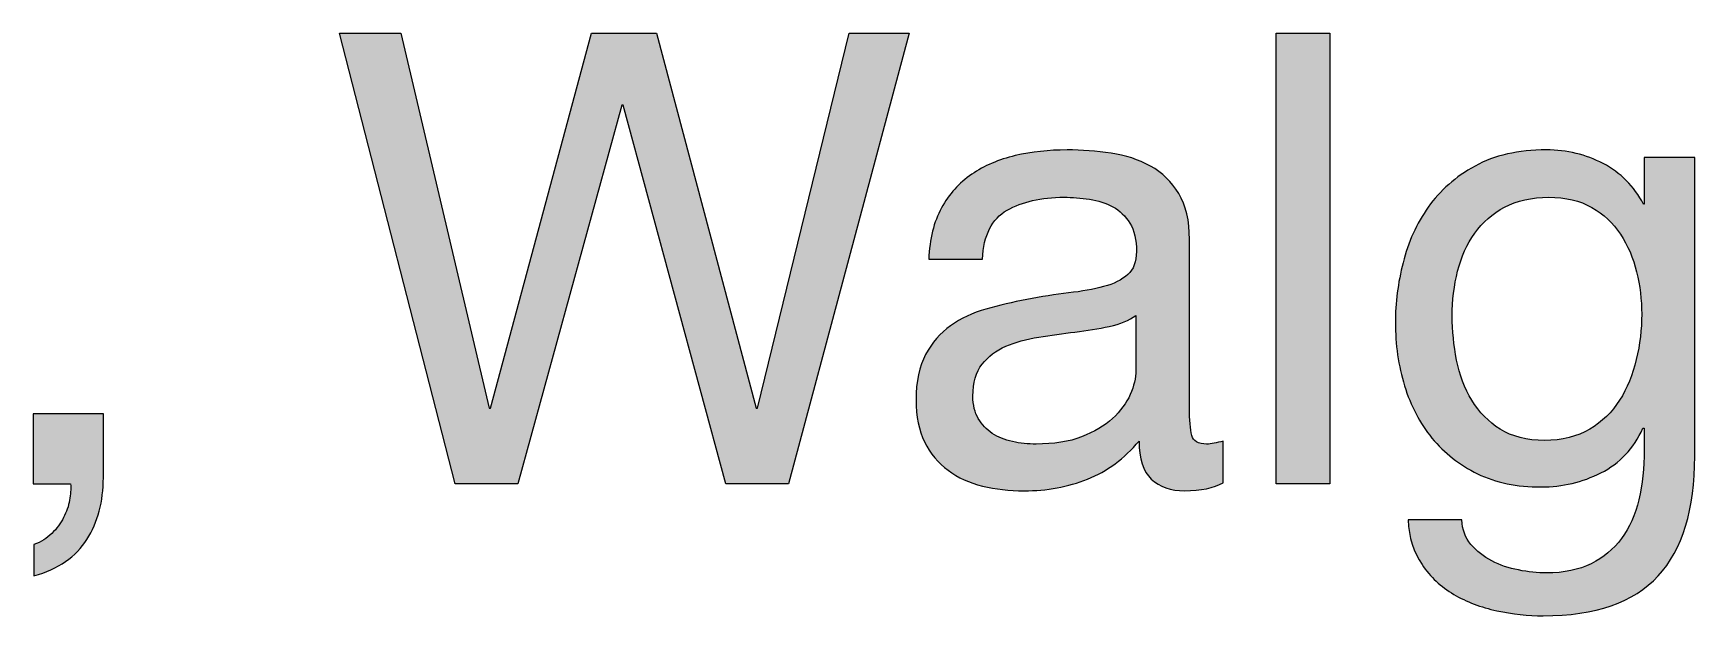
# Paper-space layout 'A1mask' of a CAD drawing. Extents: x 20 to 830, y 20 to 585.
# Drawn here: x 706.19 to 717.03, y 83.68 to 87.48 of the extents above; entities that cross this region are included whole.
import ezdxf
from ezdxf.enums import TextEntityAlignment as Align

# ---------------------------------------------------------------- set-up
doc = ezdxf.new("R2010")
doc.units = 0
doc.layers.get('0').update_dxf_attribs({"linetype": 'CONTINUOUS'})
doc.layers.get('Defpoints').update_dxf_attribs({"linetype": 'CONTINUOUS'})
doc.layers.add('JPP_Mask', color=7, linetype='CONTINUOUS')
doc.styles.add('JPP', font='arial.ttf')

# ---------------------------------------------------------------- blocks, each defined once
blk = doc.blocks.new('A1mask')
at = {"true_color": 0x004a91}
for points in [[(696.905, 72.483), (696.514, 72.483), (695.916, 70.036), (695.908, 70.036), (695.257, 72.483), (694.833, 72.483), (694.174, 70.036), (694.165, 70.036), (693.589, 72.483), (693.189, 72.483), (693.943, 69.541), (694.351, 69.541), (695.03, 72.013), (695.039, 72.013), (695.71, 69.541), (696.118, 69.541)], [(699.649, 72.483), (699.299, 72.483), (699.299, 69.541), (699.649, 69.541)]]:
    blk.add_hatch(color=154, dxfattribs=at).paths.add_polyline_path(points)
h = blk.add_hatch(color=154, dxfattribs=at)
edge = h.paths.add_edge_path()
edge.add_spline(control_points=[(698.734, 70.04), (698.734, 70.04), (698.734, 71.136), (698.734, 71.136), (698.734, 71.259), (698.711, 71.36), (698.664, 71.436)], knot_values=[30, 30, 30, 30, 31, 31, 31, 32, 32, 32, 32], degree=3, periodic=0)
edge.add_spline(control_points=[(698.664, 71.436), (698.617, 71.513), (698.556, 71.573), (698.479, 71.616)], knot_values=[29, 29, 29, 29, 30, 30, 30, 30], degree=3, periodic=0)
edge.add_spline(control_points=[(698.479, 71.616), (698.402, 71.658), (698.316, 71.686), (698.222, 71.7)], knot_values=[28, 28, 28, 28, 29, 29, 29, 29], degree=3, periodic=0)
edge.add_spline(control_points=[(698.222, 71.7), (698.127, 71.714), (698.031, 71.721), (697.935, 71.721)], knot_values=[27, 27, 27, 27, 28, 28, 28, 28], degree=3, periodic=0)
edge.add_spline(control_points=[(697.935, 71.721), (697.817, 71.721), (697.704, 71.708), (697.597, 71.684)], knot_values=[26, 26, 26, 26, 27, 27, 27, 27], degree=3, periodic=0)
edge.add_spline(control_points=[(697.597, 71.684), (697.49, 71.659), (697.395, 71.618), (697.313, 71.562)], knot_values=[25, 25, 25, 25, 26, 26, 26, 26], degree=3, periodic=0)
edge.add_spline(control_points=[(697.313, 71.562), (697.231, 71.506), (697.165, 71.432), (697.116, 71.342)], knot_values=[24, 24, 24, 24, 25, 25, 25, 25], degree=3, periodic=0)
edge.add_spline(control_points=[(697.116, 71.342), (697.066, 71.251), (697.038, 71.14), (697.033, 71.008)], knot_values=[23, 23, 23, 23, 24, 24, 24, 24], degree=3, periodic=0)
edge.add_spline(control_points=[(697.033, 71.008), (697.033, 71.008), (697.383, 71.008), (697.383, 71.008), (697.391, 71.165), (697.445, 71.271), (697.544, 71.327), (697.643, 71.383), (697.766, 71.412), (697.915, 71.412)], knot_values=[20, 20, 20, 20, 21, 21, 21, 22, 22, 22, 23, 23, 23, 23], degree=3, periodic=0)
edge.add_spline(control_points=[(697.915, 71.412), (697.969, 71.412), (698.025, 71.408), (698.082, 71.399)], knot_values=[19, 19, 19, 19, 20, 20, 20, 20], degree=3, periodic=0)
edge.add_spline(control_points=[(698.082, 71.399), (698.137, 71.391), (698.189, 71.375), (698.234, 71.35)], knot_values=[18, 18, 18, 18, 19, 19, 19, 19], degree=3, periodic=0)
edge.add_spline(control_points=[(698.234, 71.35), (698.279, 71.325), (698.316, 71.29), (698.345, 71.243)], knot_values=[17, 17, 17, 17, 18, 18, 18, 18], degree=3, periodic=0)
edge.add_spline(control_points=[(698.345, 71.243), (698.374, 71.196), (698.388, 71.134), (698.388, 71.057)], knot_values=[16, 16, 16, 16, 17, 17, 17, 17], degree=3, periodic=0)
edge.add_spline(control_points=[(698.388, 71.057), (698.388, 70.992), (698.369, 70.941), (698.331, 70.907), (698.292, 70.873), (698.24, 70.846), (698.174, 70.829)], knot_values=[14, 14, 14, 14, 15, 15, 15, 16, 16, 16, 16], degree=3, periodic=0)
edge.add_spline(control_points=[(698.174, 70.829), (698.108, 70.811), (698.032, 70.797), (697.945, 70.788)], knot_values=[13, 13, 13, 13, 14, 14, 14, 14], degree=3, periodic=0)
edge.add_spline(control_points=[(697.945, 70.788), (697.859, 70.778), (697.768, 70.763), (697.672, 70.744)], knot_values=[12, 12, 12, 12, 13, 13, 13, 13], degree=3, periodic=0)
edge.add_spline(control_points=[(697.672, 70.744), (697.581, 70.728), (697.492, 70.707), (697.406, 70.682), (697.319, 70.658), (697.242, 70.621), (697.175, 70.573)], knot_values=[10, 10, 10, 10, 11, 11, 11, 12, 12, 12, 12], degree=3, periodic=0)
edge.add_spline(control_points=[(697.175, 70.573), (697.107, 70.525), (697.054, 70.463), (697.012, 70.386)], knot_values=[9, 9, 9, 9, 10, 10, 10, 10], degree=3, periodic=0)
edge.add_spline(control_points=[(697.012, 70.386), (696.971, 70.309), (696.95, 70.21), (696.95, 70.089)], knot_values=[8, 8, 8, 8, 9, 9, 9, 9], degree=3, periodic=0)
edge.add_spline(control_points=[(696.95, 70.089), (696.95, 69.982), (696.969, 69.891), (697.006, 69.815)], knot_values=[7, 7, 7, 7, 8, 8, 8, 8], degree=3, periodic=0)
edge.add_spline(control_points=[(697.006, 69.815), (697.043, 69.739), (697.094, 69.678), (697.159, 69.63)], knot_values=[6, 6, 6, 6, 7, 7, 7, 7], degree=3, periodic=0)
edge.add_spline(control_points=[(697.159, 69.63), (697.223, 69.582), (697.298, 69.547), (697.383, 69.527), (697.468, 69.506), (697.559, 69.496), (697.655, 69.496)], knot_values=[4, 4, 4, 4, 5, 5, 5, 6, 6, 6, 6], degree=3, periodic=0)
edge.add_spline(control_points=[(697.655, 69.496), (697.803, 69.496), (697.942, 69.521), (698.069, 69.572)], knot_values=[3, 3, 3, 3, 4, 4, 4, 4], degree=3, periodic=0)
edge.add_spline(control_points=[(698.069, 69.572), (698.197, 69.623), (698.309, 69.706), (698.405, 69.821)], knot_values=[2, 2, 2, 2, 3, 3, 3, 3], degree=3, periodic=0)
edge.add_spline(control_points=[(698.405, 69.821), (698.405, 69.706), (698.431, 69.623), (698.485, 69.572)], knot_values=[1, 1, 1, 1, 2, 2, 2, 2], degree=3, periodic=0)
edge.add_spline(control_points=[(698.485, 69.572), (698.539, 69.521), (698.611, 69.496), (698.702, 69.496)], knot_values=[0, 0, 0, 0, 1, 1, 1, 1], degree=3, periodic=0)
edge.add_spline(control_points=[(698.702, 69.496), (698.809, 69.496), (698.893, 69.514), (698.953, 69.549)], knot_values=[36, 36, 36, 36, 37, 37, 37, 37], degree=3, periodic=0)
edge.add_spline(control_points=[(698.953, 69.549), (698.953, 69.549), (698.953, 69.821), (698.953, 69.821), (698.911, 69.808), (698.876, 69.801), (698.846, 69.801)], knot_values=[34, 34, 34, 34, 35, 35, 35, 36, 36, 36, 36], degree=3, periodic=0)
edge.add_spline(control_points=[(698.846, 69.801), (698.791, 69.801), (698.759, 69.82), (698.749, 69.858)], knot_values=[33, 33, 33, 33, 34, 34, 34, 34], degree=3, periodic=0)
edge.add_spline(control_points=[(698.749, 69.858), (698.739, 69.897), (698.734, 69.957), (698.734, 70.04)], knot_values=[32, 32, 32, 32, 33, 33, 33, 33], degree=3, periodic=0)
edge = h.paths.add_edge_path(flags=16)
edge.add_spline(control_points=[(698.384, 70.641), (698.384, 70.641), (698.384, 70.283), (698.384, 70.283), (698.384, 70.233), (698.372, 70.18), (698.347, 70.124), (698.323, 70.068), (698.284, 70.016), (698.232, 69.968), (698.18, 69.92), (698.112, 69.88), (698.03, 69.848)], knot_values=[10, 10, 10, 10, 11, 11, 11, 12, 12, 12, 13, 13, 13, 14, 14, 14, 14], degree=3, periodic=0)
edge.add_spline(control_points=[(698.03, 69.848), (697.948, 69.816), (697.849, 69.801), (697.733, 69.801)], knot_values=[9, 9, 9, 9, 10, 10, 10, 10], degree=3, periodic=0)
edge.add_spline(control_points=[(697.733, 69.801), (697.681, 69.801), (697.63, 69.806), (697.579, 69.817)], knot_values=[8, 8, 8, 8, 9, 9, 9, 9], degree=3, periodic=0)
edge.add_spline(control_points=[(697.579, 69.817), (697.528, 69.828), (697.484, 69.846), (697.447, 69.871)], knot_values=[7, 7, 7, 7, 8, 8, 8, 8], degree=3, periodic=0)
edge.add_spline(control_points=[(697.447, 69.871), (697.41, 69.895), (697.38, 69.928), (697.356, 69.968)], knot_values=[6, 6, 6, 6, 7, 7, 7, 7], degree=3, periodic=0)
edge.add_spline(control_points=[(697.356, 69.968), (697.333, 70.007), (697.321, 70.056), (697.321, 70.114)], knot_values=[5, 5, 5, 5, 6, 6, 6, 6], degree=3, periodic=0)
edge.add_spline(control_points=[(697.321, 70.114), (697.321, 70.202), (697.341, 70.271), (697.381, 70.322)], knot_values=[4, 4, 4, 4, 5, 5, 5, 5], degree=3, periodic=0)
edge.add_spline(control_points=[(697.381, 70.322), (697.421, 70.373), (697.472, 70.412), (697.535, 70.439)], knot_values=[3, 3, 3, 3, 4, 4, 4, 4], degree=3, periodic=0)
edge.add_spline(control_points=[(697.535, 70.439), (697.599, 70.467), (697.67, 70.487), (697.75, 70.499)], knot_values=[2, 2, 2, 2, 3, 3, 3, 3], degree=3, periodic=0)
edge.add_spline(control_points=[(697.75, 70.499), (697.829, 70.512), (697.908, 70.522), (697.986, 70.532)], knot_values=[1, 1, 1, 1, 2, 2, 2, 2], degree=3, periodic=0)
edge.add_spline(control_points=[(697.986, 70.532), (698.065, 70.542), (698.14, 70.554), (698.211, 70.569)], knot_values=[0, 0, 0, 0, 1, 1, 1, 1], degree=3, periodic=0)
edge.add_spline(control_points=[(698.211, 70.569), (698.283, 70.584), (698.34, 70.608), (698.384, 70.641)], knot_values=[14, 14, 14, 14, 15, 15, 15, 15], degree=3, periodic=0)
h = blk.add_hatch(color=154, dxfattribs=at)
edge = h.paths.add_edge_path(flags=16)
edge.add_spline(control_points=[(701.345, 69.898), (701.425, 69.946), (701.491, 70.009), (701.54, 70.087), (701.59, 70.165), (701.626, 70.254), (701.649, 70.353), (701.673, 70.452), (701.684, 70.551), (701.684, 70.65), (701.684, 70.743), (701.673, 70.835), (701.651, 70.925), (701.629, 71.016), (701.594, 71.098), (701.546, 71.171), (701.498, 71.243), (701.436, 71.302), (701.359, 71.346), (701.282, 71.39), (701.188, 71.412), (701.078, 71.412), (700.966, 71.412), (700.87, 71.39), (700.79, 71.348), (700.711, 71.305), (700.645, 71.248), (700.595, 71.177), (700.544, 71.105), (700.507, 71.023), (700.483, 70.93), (700.46, 70.836), (700.448, 70.739), (700.448, 70.637), (700.448, 70.541), (700.458, 70.445), (700.477, 70.349), (700.496, 70.253), (700.529, 70.165), (700.576, 70.087), (700.623, 70.009), (700.685, 69.946), (700.761, 69.898), (700.838, 69.85), (700.935, 69.825), (701.05, 69.825), (701.165, 69.825), (701.264, 69.85), (701.345, 69.898)], knot_values=[0, 0, 0, 0, 1, 1, 1, 2, 2, 2, 3, 3, 3, 4, 4, 4, 5, 5, 5, 6, 6, 6, 7, 7, 7, 8, 8, 8, 9, 9, 9, 10, 10, 10, 11, 11, 11, 12, 12, 12, 13, 13, 13, 14, 14, 14, 15, 15, 15, 16, 16, 16, 16], degree=3, periodic=0)
edge = h.paths.add_edge_path()
edge.add_spline(control_points=[(701.791, 68.94), (701.632, 68.767), (701.382, 68.68), (701.042, 68.68), (700.943, 68.68), (700.842, 68.691), (700.739, 68.713), (700.636, 68.735), (700.542, 68.771), (700.458, 68.82), (700.375, 68.869), (700.305, 68.934), (700.251, 69.014), (700.196, 69.094), (700.165, 69.191), (700.16, 69.306), (700.16, 69.306), (700.51, 69.306), (700.51, 69.306), (700.513, 69.243), (700.533, 69.19), (700.57, 69.146), (700.607, 69.102), (700.652, 69.066), (700.706, 69.038), (700.759, 69.011), (700.818, 68.991), (700.881, 68.979), (700.944, 68.966), (701.005, 68.96), (701.062, 68.96), (701.177, 68.96), (701.275, 68.98), (701.355, 69.02), (701.434, 69.06), (701.5, 69.115), (701.552, 69.185), (701.605, 69.255), (701.642, 69.339), (701.666, 69.438), (701.689, 69.537), (701.701, 69.646), (701.701, 69.764), (701.701, 69.764), (701.701, 69.904), (701.701, 69.904), (701.701, 69.904), (701.692, 69.904), (701.692, 69.904), (701.632, 69.772), (701.541, 69.675), (701.418, 69.613), (701.296, 69.552), (701.167, 69.521), (701.029, 69.521), (700.87, 69.521), (700.731, 69.549), (700.613, 69.607), (700.495, 69.665), (700.396, 69.742), (700.316, 69.84), (700.237, 69.937), (700.177, 70.051), (700.137, 70.182), (700.097, 70.312), (700.077, 70.45), (700.077, 70.596), (700.077, 70.722), (700.094, 70.852), (700.127, 70.985), (700.16, 71.118), (700.215, 71.239), (700.292, 71.348), (700.368, 71.456), (700.47, 71.546), (700.597, 71.616), (700.723, 71.686), (700.878, 71.721), (701.062, 71.721), (701.197, 71.721), (701.32, 71.691), (701.433, 71.632), (701.546, 71.573), (701.633, 71.485), (701.697, 71.366), (701.697, 71.366), (701.701, 71.366), (701.701, 71.366), (701.701, 71.366), (701.701, 71.671), (701.701, 71.671), (701.701, 71.671), (702.03, 71.671), (702.03, 71.671), (702.03, 71.671), (702.03, 69.722), (702.03, 69.722), (702.03, 69.374), (701.951, 69.113), (701.791, 68.94)], knot_values=[0, 0, 0, 0, 1, 1, 1, 2, 2, 2, 3, 3, 3, 4, 4, 4, 5, 5, 5, 6, 6, 6, 7, 7, 7, 8, 8, 8, 9, 9, 9, 10, 10, 10, 11, 11, 11, 12, 12, 12, 13, 13, 13, 14, 14, 14, 15, 15, 15, 16, 16, 16, 17, 17, 17, 18, 18, 18, 19, 19, 19, 20, 20, 20, 21, 21, 21, 22, 22, 22, 23, 23, 23, 24, 24, 24, 25, 25, 25, 26, 26, 26, 27, 27, 27, 28, 28, 28, 29, 29, 29, 30, 30, 30, 31, 31, 31, 32, 32, 32, 33, 33, 33, 33], degree=3, periodic=0)
h = blk.add_hatch(color=154, dxfattribs=at)
edge = h.paths.add_edge_path()
edge.add_spline(control_points=[(691.648, 69.582), (691.648, 69.582), (691.648, 69.998), (691.648, 69.998), (691.648, 69.998), (691.584, 69.998), (691.503, 69.998)], knot_values=[10.624977, 10.624977, 10.624977, 10.624977, 11.624977, 11.624977, 11.624977, 12, 12, 12, 12], degree=3, periodic=0)
edge.add_spline(control_points=[(691.503, 69.998), (691.423, 69.998), (691.326, 69.998), (691.262, 69.998)], knot_values=[10.249985, 10.249985, 10.249985, 10.249985, 10.624977, 10.624977, 10.624977, 10.624977], degree=3, periodic=0)
edge.add_spline(control_points=[(691.262, 69.998), (691.246, 69.998), (691.232, 69.998), (691.221, 69.998)], knot_values=[10.156237, 10.156237, 10.156237, 10.156237, 10.249985, 10.249985, 10.249985, 10.249985], degree=3, periodic=0)
edge.add_spline(control_points=[(691.19, 69.998), (691.19, 69.998), (691.19, 69.998), (691.19, 69.998), (691.19, 69.998), (691.19, 69.998), (691.19, 69.998)], knot_values=[9.999502, 9.999502, 9.999502, 9.999502, 10, 10, 10, 10.000967, 10.000967, 10.000967, 10.000967], degree=3, periodic=0)
edge.add_spline(control_points=[(691.19, 69.99), (691.19, 69.987), (691.19, 69.983), (691.19, 69.979)], knot_values=[9.874992, 9.874992, 9.874992, 9.874992, 9.921867, 9.921867, 9.921867, 9.921867], degree=3, periodic=0)
edge.add_spline(control_points=[(691.19, 69.979), (691.19, 69.96), (691.19, 69.929), (691.19, 69.892)], knot_values=[9.687496, 9.687496, 9.687496, 9.687496, 9.874992, 9.874992, 9.874992, 9.874992], degree=3, periodic=0)
edge.add_spline(control_points=[(691.19, 69.892), (691.19, 69.856), (691.19, 69.813), (691.19, 69.77)], knot_values=[9.5, 9.5, 9.5, 9.5, 9.687496, 9.687496, 9.687496, 9.687496], degree=3, periodic=0)
edge.add_spline(control_points=[(691.19, 69.77), (691.19, 69.727), (691.19, 69.684), (691.19, 69.647)], knot_values=[9.312504, 9.312504, 9.312504, 9.312504, 9.5, 9.5, 9.5, 9.5], degree=3, periodic=0)
edge.add_spline(control_points=[(691.19, 69.647), (691.19, 69.61), (691.19, 69.58), (691.19, 69.561)], knot_values=[9.125007, 9.125007, 9.125007, 9.125007, 9.312504, 9.312504, 9.312504, 9.312504], degree=3, periodic=0)
edge.add_spline(control_points=[(691.19, 69.541), (691.19, 69.541), (691.19, 69.541), (691.19, 69.541), (691.19, 69.541), (691.19, 69.541), (691.19, 69.541)], knot_values=[8.999033, 8.999033, 8.999033, 8.999033, 9.000264, 9.000264, 9.000264, 9.001231, 9.001231, 9.001231, 9.001231], degree=3, periodic=0)
edge.add_spline(control_points=[(691.193, 69.541), (691.196, 69.541), (691.2, 69.541), (691.206, 69.541)], knot_values=[8.843763, 8.843763, 8.843763, 8.843763, 8.937511, 8.937511, 8.937511, 8.937511], degree=3, periodic=0)
edge.add_spline(control_points=[(691.206, 69.541), (691.212, 69.541), (691.22, 69.541), (691.229, 69.541)], knot_values=[8.750015, 8.750015, 8.750015, 8.750015, 8.843763, 8.843763, 8.843763, 8.843763], degree=3, periodic=0)
edge.add_spline(control_points=[(691.229, 69.541), (691.263, 69.541), (691.314, 69.541), (691.357, 69.541)], knot_values=[8.375023, 8.375023, 8.375023, 8.375023, 8.750015, 8.750015, 8.750015, 8.750015], degree=3, periodic=0)
edge.add_spline(control_points=[(691.357, 69.541), (691.4, 69.541), (691.434, 69.541), (691.434, 69.541), (691.437, 69.508), (691.434, 69.473), (691.428, 69.434)], knot_values=[7, 7, 7, 7, 7.375023, 7.375023, 7.375023, 8.375023, 8.375023, 8.375023, 8.375023], degree=3, periodic=0)
edge.add_spline(control_points=[(691.428, 69.434), (691.421, 69.396), (691.408, 69.358), (691.388, 69.321)], knot_values=[6, 6, 6, 6, 7, 7, 7, 7], degree=3, periodic=0)
edge.add_spline(control_points=[(691.388, 69.321), (691.369, 69.284), (691.344, 69.249), (691.312, 69.218)], knot_values=[5, 5, 5, 5, 6, 6, 6, 6], degree=3, periodic=0)
edge.add_spline(control_points=[(691.312, 69.218), (691.28, 69.186), (691.242, 69.162), (691.195, 69.146)], knot_values=[4, 4, 4, 4, 5, 5, 5, 5], degree=3, periodic=0)
edge.add_spline(control_points=[(691.195, 69.146), (691.195, 69.146), (691.195, 68.94), (691.195, 68.94), (691.354, 68.986), (691.469, 69.066), (691.541, 69.179), (691.612, 69.291), (691.648, 69.426), (691.648, 69.582)], knot_values=[1, 1, 1, 1, 2, 2, 2, 3, 3, 3, 4, 4, 4, 4], degree=3, periodic=0)
at = {"layer": 'Defpoints', "color": 154, "true_color": 0x004a91}
for points in [[(695.71, 69.541), (695.039, 72.013), (695.03, 72.013), (694.351, 69.541), (693.943, 69.541), (693.189, 72.483), (693.589, 72.483), (694.165, 70.036), (694.174, 70.036), (694.833, 72.483), (695.257, 72.483), (695.908, 70.036), (695.916, 70.036), (696.514, 72.483), (696.905, 72.483), (696.118, 69.541), (695.71, 69.541)], [(699.649, 72.483), (699.649, 69.541), (699.299, 69.541), (699.299, 72.483), (699.649, 72.483)]]:
    blk.add_lwpolyline(points, dxfattribs=at)
for points, knots in [([(698.702, 69.496), (698.611, 69.496), (698.539, 69.521), (698.485, 69.572), (698.431, 69.623), (698.405, 69.706), (698.405, 69.821), (698.309, 69.706), (698.197, 69.623), (698.069, 69.572), (697.942, 69.521), (697.803, 69.496), (697.655, 69.496), (697.559, 69.496), (697.468, 69.506), (697.383, 69.527), (697.298, 69.547), (697.223, 69.582), (697.159, 69.63), (697.094, 69.678), (697.043, 69.739), (697.006, 69.815), (696.969, 69.891), (696.95, 69.982), (696.95, 70.089), (696.95, 70.21), (696.971, 70.309), (697.012, 70.386), (697.054, 70.463), (697.107, 70.525), (697.175, 70.573), (697.242, 70.621), (697.319, 70.658), (697.406, 70.682), (697.492, 70.707), (697.581, 70.728), (697.672, 70.744), (697.768, 70.763), (697.859, 70.778), (697.945, 70.788), (698.032, 70.797), (698.108, 70.811), (698.174, 70.829), (698.24, 70.846), (698.292, 70.873), (698.331, 70.907), (698.369, 70.941), (698.388, 70.992), (698.388, 71.057), (698.388, 71.134), (698.374, 71.196), (698.345, 71.243), (698.316, 71.29), (698.279, 71.325), (698.234, 71.35), (698.189, 71.375), (698.137, 71.391), (698.082, 71.399), (698.025, 71.408), (697.969, 71.412), (697.915, 71.412), (697.766, 71.412), (697.643, 71.383), (697.544, 71.327), (697.445, 71.271), (697.391, 71.165), (697.383, 71.008), (697.383, 71.008), (697.033, 71.008), (697.033, 71.008), (697.038, 71.14), (697.066, 71.251), (697.116, 71.342), (697.165, 71.432), (697.231, 71.506), (697.313, 71.562), (697.395, 71.618), (697.49, 71.659), (697.597, 71.684), (697.704, 71.708), (697.817, 71.721), (697.935, 71.721), (698.031, 71.721), (698.127, 71.714), (698.222, 71.7), (698.316, 71.686), (698.402, 71.658), (698.479, 71.616), (698.556, 71.573), (698.617, 71.513), (698.664, 71.436), (698.711, 71.36), (698.734, 71.259), (698.734, 71.136), (698.734, 71.136), (698.734, 70.04), (698.734, 70.04), (698.734, 69.957), (698.739, 69.897), (698.749, 69.858), (698.759, 69.82), (698.791, 69.801), (698.846, 69.801), (698.876, 69.801), (698.911, 69.808), (698.953, 69.821), (698.953, 69.821), (698.953, 69.549), (698.953, 69.549), (698.893, 69.514), (698.809, 69.496), (698.702, 69.496)], [0, 0, 0, 0, 1, 1, 1, 2, 2, 2, 3, 3, 3, 4, 4, 4, 5, 5, 5, 6, 6, 6, 7, 7, 7, 8, 8, 8, 9, 9, 9, 10, 10, 10, 11, 11, 11, 12, 12, 12, 13, 13, 13, 14, 14, 14, 15, 15, 15, 16, 16, 16, 17, 17, 17, 18, 18, 18, 19, 19, 19, 20, 20, 20, 21, 21, 21, 22, 22, 22, 23, 23, 23, 24, 24, 24, 25, 25, 25, 26, 26, 26, 27, 27, 27, 28, 28, 28, 29, 29, 29, 30, 30, 30, 31, 31, 31, 32, 32, 32, 33, 33, 33, 34, 34, 34, 35, 35, 35, 36, 36, 36, 37, 37, 37, 37]), ([(701.791, 68.94), (701.632, 68.767), (701.382, 68.68), (701.042, 68.68), (700.943, 68.68), (700.842, 68.691), (700.739, 68.713), (700.636, 68.735), (700.542, 68.771), (700.458, 68.82), (700.375, 68.869), (700.305, 68.934), (700.251, 69.014), (700.196, 69.094), (700.165, 69.191), (700.16, 69.306), (700.16, 69.306), (700.51, 69.306), (700.51, 69.306), (700.513, 69.243), (700.533, 69.19), (700.57, 69.146), (700.607, 69.102), (700.652, 69.066), (700.706, 69.038), (700.759, 69.011), (700.818, 68.991), (700.881, 68.979), (700.944, 68.966), (701.005, 68.96), (701.062, 68.96), (701.177, 68.96), (701.275, 68.98), (701.355, 69.02), (701.434, 69.06), (701.5, 69.115), (701.552, 69.185), (701.605, 69.255), (701.642, 69.339), (701.666, 69.438), (701.689, 69.537), (701.701, 69.646), (701.701, 69.764), (701.701, 69.764), (701.701, 69.904), (701.701, 69.904), (701.701, 69.904), (701.692, 69.904), (701.692, 69.904), (701.632, 69.772), (701.541, 69.675), (701.418, 69.613), (701.296, 69.552), (701.167, 69.521), (701.029, 69.521), (700.87, 69.521), (700.731, 69.549), (700.613, 69.607), (700.495, 69.665), (700.396, 69.742), (700.316, 69.84), (700.237, 69.937), (700.177, 70.051), (700.137, 70.182), (700.097, 70.312), (700.077, 70.45), (700.077, 70.596), (700.077, 70.722), (700.094, 70.852), (700.127, 70.985), (700.16, 71.118), (700.215, 71.239), (700.292, 71.348), (700.368, 71.456), (700.47, 71.546), (700.597, 71.616), (700.723, 71.686), (700.878, 71.721), (701.062, 71.721), (701.197, 71.721), (701.32, 71.691), (701.433, 71.632), (701.546, 71.573), (701.633, 71.485), (701.697, 71.366), (701.697, 71.366), (701.701, 71.366), (701.701, 71.366), (701.701, 71.366), (701.701, 71.671), (701.701, 71.671), (701.701, 71.671), (702.03, 71.671), (702.03, 71.671), (702.03, 71.671), (702.03, 69.722), (702.03, 69.722), (702.03, 69.374), (701.951, 69.113), (701.791, 68.94)], [0, 0, 0, 0, 1, 1, 1, 2, 2, 2, 3, 3, 3, 4, 4, 4, 5, 5, 5, 6, 6, 6, 7, 7, 7, 8, 8, 8, 9, 9, 9, 10, 10, 10, 11, 11, 11, 12, 12, 12, 13, 13, 13, 14, 14, 14, 15, 15, 15, 16, 16, 16, 17, 17, 17, 18, 18, 18, 19, 19, 19, 20, 20, 20, 21, 21, 21, 22, 22, 22, 23, 23, 23, 24, 24, 24, 25, 25, 25, 26, 26, 26, 27, 27, 27, 28, 28, 28, 29, 29, 29, 30, 30, 30, 31, 31, 31, 32, 32, 32, 33, 33, 33, 33]), ([(701.345, 69.898), (701.425, 69.946), (701.491, 70.009), (701.54, 70.087), (701.59, 70.165), (701.626, 70.254), (701.649, 70.353), (701.673, 70.452), (701.684, 70.551), (701.684, 70.65), (701.684, 70.743), (701.673, 70.835), (701.651, 70.925), (701.629, 71.016), (701.594, 71.098), (701.546, 71.171), (701.498, 71.243), (701.436, 71.302), (701.359, 71.346), (701.282, 71.39), (701.188, 71.412), (701.078, 71.412), (700.966, 71.412), (700.87, 71.39), (700.79, 71.348), (700.711, 71.305), (700.645, 71.248), (700.595, 71.177), (700.544, 71.105), (700.507, 71.023), (700.483, 70.93), (700.46, 70.836), (700.448, 70.739), (700.448, 70.637), (700.448, 70.541), (700.458, 70.445), (700.477, 70.349), (700.496, 70.253), (700.529, 70.165), (700.576, 70.087), (700.623, 70.009), (700.685, 69.946), (700.761, 69.898), (700.838, 69.85), (700.935, 69.825), (701.05, 69.825), (701.165, 69.825), (701.264, 69.85), (701.345, 69.898)], [0, 0, 0, 0, 1, 1, 1, 2, 2, 2, 3, 3, 3, 4, 4, 4, 5, 5, 5, 6, 6, 6, 7, 7, 7, 8, 8, 8, 9, 9, 9, 10, 10, 10, 11, 11, 11, 12, 12, 12, 13, 13, 13, 14, 14, 14, 15, 15, 15, 16, 16, 16, 16]), ([(698.211, 70.569), (698.14, 70.554), (698.065, 70.542), (697.986, 70.532), (697.908, 70.522), (697.829, 70.512), (697.75, 70.499), (697.67, 70.487), (697.599, 70.467), (697.535, 70.439), (697.472, 70.412), (697.421, 70.373), (697.381, 70.322), (697.341, 70.271), (697.321, 70.202), (697.321, 70.114), (697.321, 70.056), (697.333, 70.007), (697.356, 69.968), (697.38, 69.928), (697.41, 69.895), (697.447, 69.871), (697.484, 69.846), (697.528, 69.828), (697.579, 69.817), (697.63, 69.806), (697.681, 69.801), (697.733, 69.801), (697.849, 69.801), (697.948, 69.816), (698.03, 69.848), (698.112, 69.88), (698.18, 69.92), (698.232, 69.968), (698.284, 70.016), (698.323, 70.068), (698.347, 70.124), (698.372, 70.18), (698.384, 70.233), (698.384, 70.283), (698.384, 70.283), (698.384, 70.641), (698.384, 70.641), (698.34, 70.608), (698.283, 70.584), (698.211, 70.569)], [0, 0, 0, 0, 1, 1, 1, 2, 2, 2, 3, 3, 3, 4, 4, 4, 5, 5, 5, 6, 6, 6, 7, 7, 7, 8, 8, 8, 9, 9, 9, 10, 10, 10, 11, 11, 11, 12, 12, 12, 13, 13, 13, 14, 14, 14, 15, 15, 15, 15]), ([(691.648, 69.998), (691.648, 69.998), (691.648, 69.582), (691.648, 69.582), (691.648, 69.426), (691.612, 69.291), (691.541, 69.179), (691.469, 69.066), (691.354, 68.986), (691.195, 68.94), (691.195, 68.94), (691.195, 69.146), (691.195, 69.146), (691.242, 69.162), (691.28, 69.186), (691.312, 69.218), (691.344, 69.249), (691.369, 69.284), (691.388, 69.321), (691.408, 69.358), (691.421, 69.396), (691.428, 69.434), (691.434, 69.473), (691.437, 69.508), (691.434, 69.541), (691.434, 69.541), (691.19, 69.541), (691.19, 69.541), (691.19, 69.541), (691.19, 69.998), (691.19, 69.998), (691.19, 69.998), (691.648, 69.998), (691.648, 69.998)], [0, 0, 0, 0, 1, 1, 1, 2, 2, 2, 3, 3, 3, 4, 4, 4, 5, 5, 5, 6, 6, 6, 7, 7, 7, 8, 8, 8, 9, 9, 9, 10, 10, 10, 11, 11, 11, 11])]:
    blk.add_open_spline(points, degree=3, knots=knots, dxfattribs=at)
at = {"color": 7, "style": 'JPP'}
for tag, p in [('Client', (748, 120)), ('Project1', (748, 95)), ('Project2', (748, 87.5)), ('Project3', (748, 80)), ('Title1', (748, 62.5)), ('Title2', (748, 55)), ('Title3', (748, 47.5)), ('Status', (640, 12.5))]:
    blk.add_attdef(tag, text='', height=3.5, dxfattribs=at).set_placement(p, align=Align.MIDDLE_LEFT)
at = {"color": 2, "style": 'JPP'}
for tag, p in [('Scale', (667.5, 30)), ('Checked', (757.5, 30)), ('Drawn', (712.5, 30)), ('Date', (802.5, 30))]:
    blk.add_attdef(tag, text='', height=2, dxfattribs=at).set_placement(p, align=Align.MIDDLE_CENTER)
at = {"color": 6, "style": 'JPP'}
for tag, p in [('Ref', (730, 12.5)), ('DrgNo.', (772, 12.5))]:
    blk.add_attdef(tag, text='', height=4, dxfattribs=at).set_placement(p, align=Align.MIDDLE_LEFT)
blk.add_attdef('Rev', text='', height=4, dxfattribs=at).set_placement((806.275, 12.5), align=Align.MIDDLE_CENTER)

psp = doc.layouts.new('A1mask')

# ---------------------------------------------------------------- block references
at = {"layer": 'JPP_Mask'}
psp.add_blockref('A1mask', (15, 15), dxfattribs=at)

doc.saveas('drawing.dxf')
